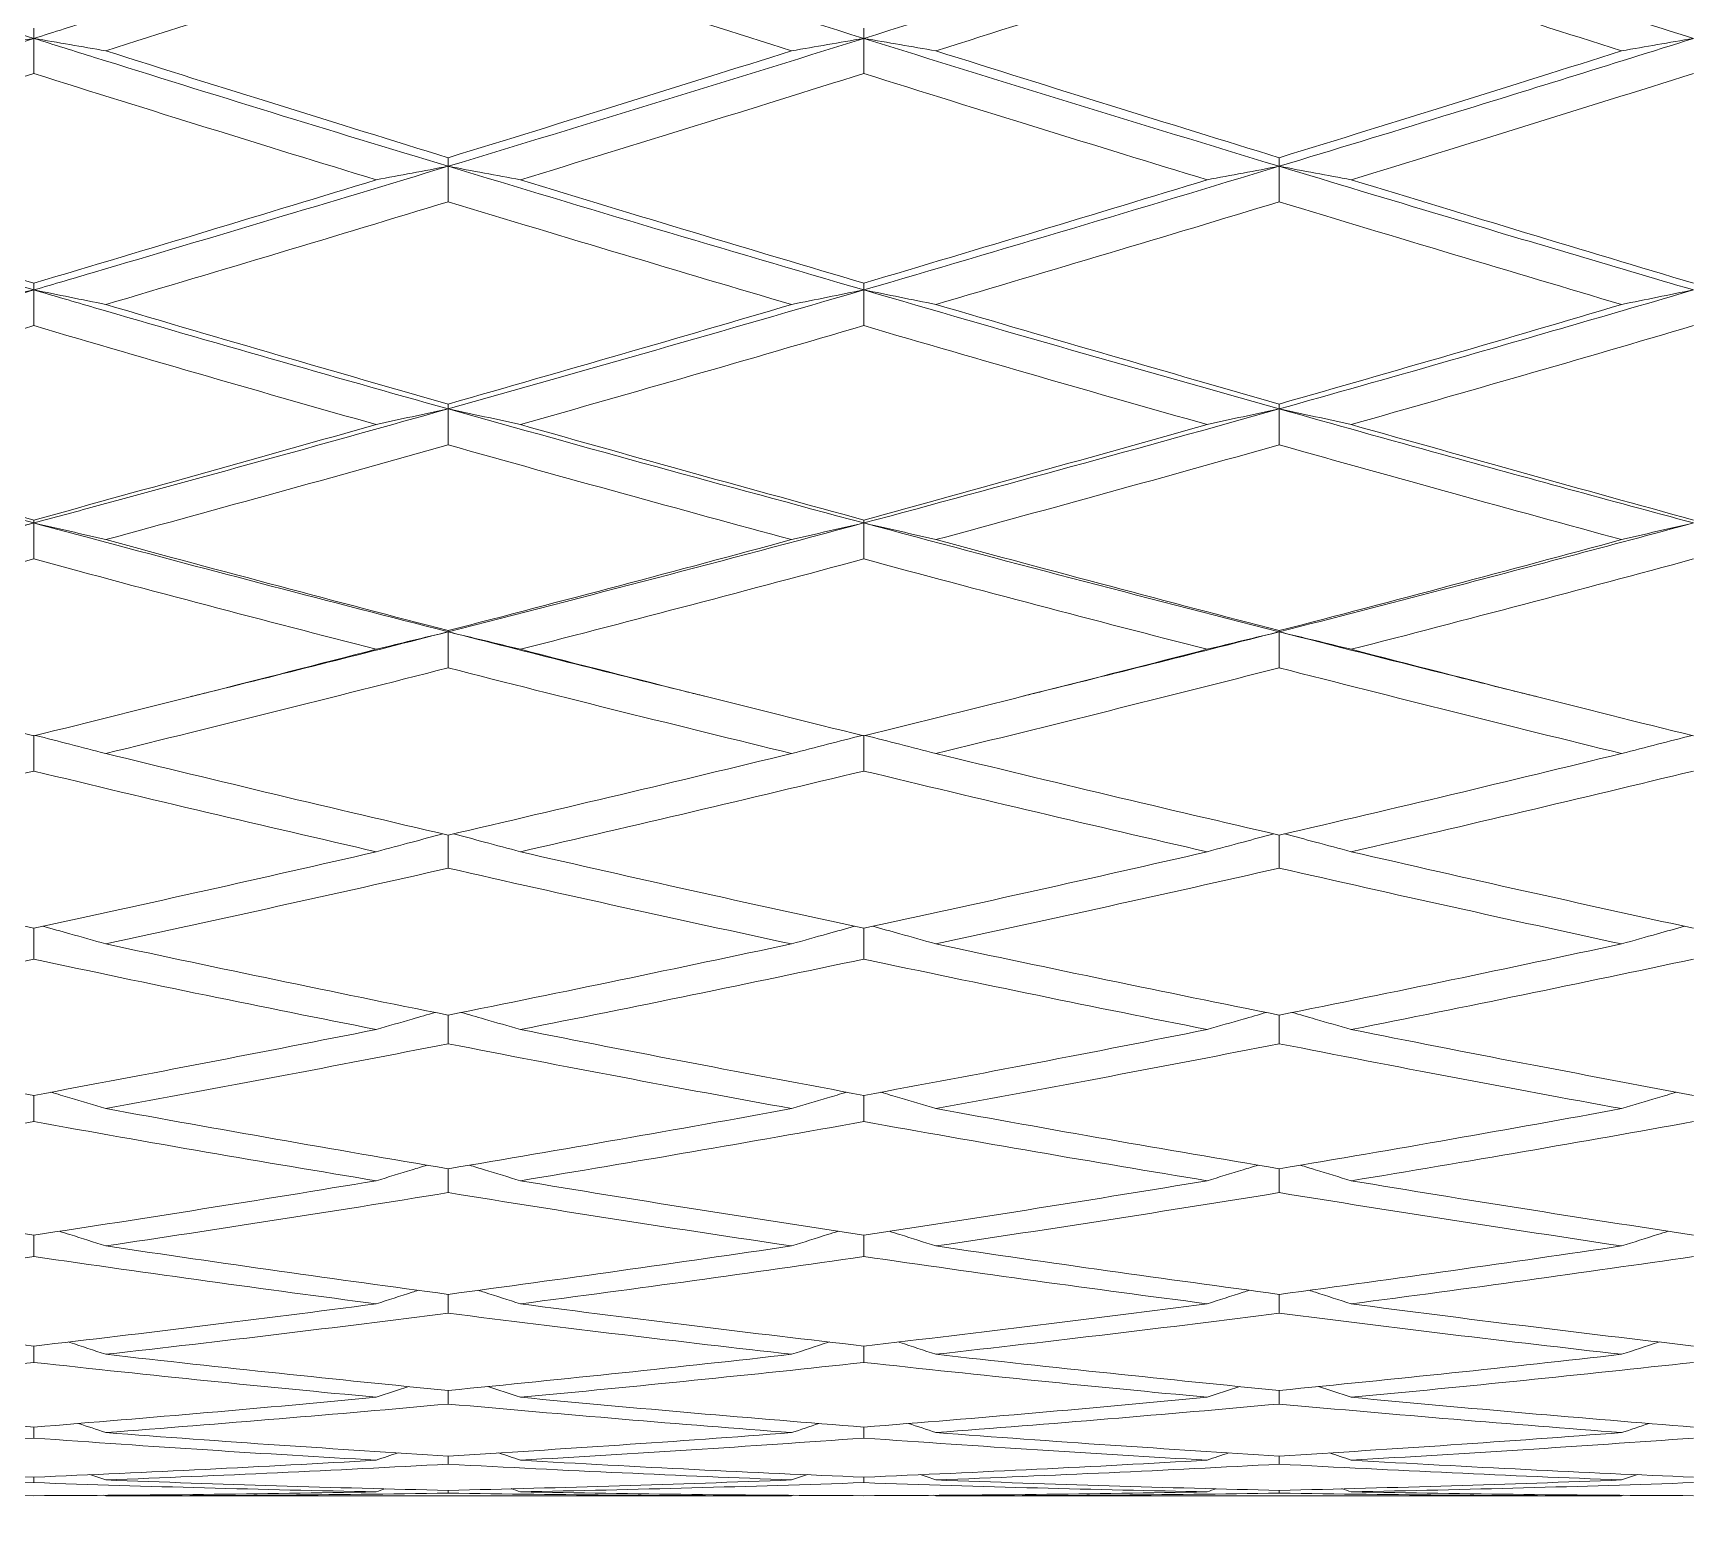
# Model space of a CAD drawing. Extents: x 6453 to 7582, y 0 to 827.
# Drawn here: x 6869.11 to 6879.16, y 199.63 to 208.62 of the extents above; entities that cross this region are included whole.
import ezdxf

# ---------------------------------------------------------------- set-up
doc = ezdxf.new("R2010")
doc.units = 0
doc.header["$LTSCALE"] = 30
doc.header["$MEASUREMENT"] = 0
doc.layers.add('1', color=7, linetype='CONTINUOUS')

msp = doc.modelspace()

# ---------------------------------------------------------------- linework, layer by layer
at = {"layer": '1', "color": 7, "linetype": 'Continuous', "lineweight": 18}
for p, q in [((6869.549, 199.763), (6873.703, 199.763)), ((6874.577, 199.763), (6878.73, 199.763))]:
    msp.add_line(p, q, dxfattribs=at)
at = {"layer": '1', "color": 7, "linetype": 'Continuous', "lineweight": 13}
for radius, start, end in [(31.791, 246.4272, 20.0973), (32.472, 246.4149, 19.5521), (32.37, 246.4272, 19.6171)]:
    msp.add_arc((6858.042, 188.915), radius, start, end, dxfattribs=at)
at = {"layer": '1', "color": 7, "linetype": 'Continuous', "lineweight": 18}
for points, degree in [([(6869.114, 208.588), (6868.279, 208.851), (6867.447, 209.117), (6866.618, 209.387)], 3), ([(6874.14, 208.588), (6873.3, 208.851), (6872.461, 209.117), (6871.623, 209.387)], 3), ([(6876.656, 209.387), (6875.818, 209.117), (6874.979, 208.851), (6874.14, 208.588)], 3), ([(6871.623, 209.177), (6871.267, 209.062), (6870.565, 208.836), (6869.884, 208.619), (6869.549, 208.513)], 3), ([(6873.703, 208.513), (6873.366, 208.619), (6872.682, 208.836), (6871.979, 209.062), (6871.623, 209.177)], 3), ([(6876.656, 209.177), (6876.32, 209.068), (6875.637, 208.849), (6874.934, 208.626), (6874.577, 208.513)], 3), ([(6878.73, 208.513), (6878.397, 208.619), (6877.718, 208.835), (6877.014, 209.061), (6876.656, 209.177)], 3), ([(6869.114, 208.588), (6868.279, 208.326), (6867.447, 208.068), (6866.618, 207.814)], 3), ([(6869.114, 208.588), (6869.041, 208.576), (6868.895, 208.551), (6868.751, 208.526), (6868.679, 208.513)], 3), ([(6869.114, 208.651), (6869.114, 208.641), (6869.114, 208.62), (6869.114, 208.599), (6869.114, 208.588)], 3), ([(6869.114, 208.376), (6869.114, 208.411), (6869.114, 208.482), (6869.114, 208.553), (6869.114, 208.588)], 3), ([(6869.114, 208.588), (6869.187, 208.576), (6869.332, 208.551), (6869.477, 208.526), (6869.549, 208.513)], 3), ([(6874.14, 208.588), (6873.3, 208.326), (6872.461, 208.068), (6871.623, 207.814)], 3), ([(6874.14, 208.588), (6874.066, 208.576), (6873.92, 208.551), (6873.775, 208.526), (6873.703, 208.513)], 3), ([(6874.14, 208.651), (6874.14, 208.641), (6874.14, 208.62), (6874.14, 208.599), (6874.14, 208.588)], 3), ([(6874.14, 208.376), (6874.14, 208.411), (6874.14, 208.482), (6874.14, 208.553), (6874.14, 208.588)], 3), ([(6876.656, 207.814), (6875.818, 208.068), (6874.979, 208.326), (6874.14, 208.588)], 3), ([(6874.14, 208.588), (6874.213, 208.576), (6874.359, 208.551), (6874.504, 208.526), (6874.577, 208.513)], 3), ([(6879.165, 208.588), (6879.092, 208.576), (6878.947, 208.551), (6878.802, 208.526), (6878.73, 208.513)], 3), ([(6869.549, 208.513), (6869.903, 208.401), (6870.603, 208.181), (6871.286, 207.97), (6871.623, 207.866)], 3), ([(6871.623, 207.866), (6871.979, 207.975), (6872.681, 208.193), (6873.365, 208.407), (6873.703, 208.513)], 3), ([(6874.577, 208.513), (6874.934, 208.4), (6875.639, 208.18), (6876.321, 207.969), (6876.656, 207.866)], 3), ([(6876.656, 207.866), (6877.013, 207.976), (6877.715, 208.193), (6878.396, 208.407), (6878.73, 208.513)], 3), ([(6869.114, 208.376), (6868.764, 208.266), (6868.071, 208.048), (6867.389, 207.836), (6867.051, 207.732)], 3), ([(6871.187, 207.732), (6870.85, 207.835), (6870.167, 208.046), (6869.468, 208.264), (6869.114, 208.376)], 3), ([(6874.14, 208.376), (6873.802, 208.27), (6873.118, 208.057), (6872.416, 207.841), (6872.06, 207.732)], 3), ([(6876.219, 207.732), (6875.884, 207.835), (6875.202, 208.044), (6874.497, 208.264), (6874.14, 208.376)], 3), ([(6879.165, 208.376), (6878.826, 208.269), (6878.141, 208.055), (6877.444, 207.84), (6877.092, 207.732)], 3), ([(6869.114, 207.065), (6868.279, 207.31), (6867.447, 207.56), (6866.618, 207.814)], 3), ([(6871.623, 207.814), (6871.55, 207.8), (6871.404, 207.773), (6871.259, 207.746), (6871.187, 207.732)], 3), ([(6871.623, 207.866), (6871.623, 207.857), (6871.623, 207.84), (6871.623, 207.822), (6871.623, 207.814)], 3), ([(6871.623, 207.599), (6871.623, 207.635), (6871.623, 207.706), (6871.623, 207.778), (6871.623, 207.814)], 3), ([(6874.14, 207.065), (6873.3, 207.31), (6872.461, 207.56), (6871.623, 207.814)], 3), ([(6871.623, 207.814), (6871.696, 207.8), (6871.842, 207.773), (6871.987, 207.746), (6872.06, 207.732)], 3), ([(6876.656, 207.814), (6875.818, 207.56), (6874.979, 207.31), (6874.14, 207.065)], 3), ([(6876.656, 207.814), (6876.583, 207.8), (6876.437, 207.773), (6876.292, 207.746), (6876.219, 207.732)], 3), ([(6876.656, 207.866), (6876.656, 207.857), (6876.656, 207.84), (6876.656, 207.822), (6876.656, 207.814)], 3), ([(6876.656, 207.599), (6876.656, 207.635), (6876.656, 207.706), (6876.656, 207.778), (6876.656, 207.814)], 3), ([(6876.656, 207.814), (6876.729, 207.8), (6876.875, 207.773), (6877.02, 207.746), (6877.092, 207.732)], 3), ([(6867.051, 207.732), (6867.402, 207.624), (6868.097, 207.411), (6868.777, 207.206), (6869.114, 207.106)], 3), ([(6869.114, 207.106), (6869.468, 207.212), (6870.167, 207.421), (6870.85, 207.629), (6871.187, 207.732)], 3), ([(6872.06, 207.732), (6872.416, 207.623), (6873.119, 207.41), (6873.803, 207.206), (6874.14, 207.106)], 3), ([(6874.14, 207.106), (6874.496, 207.212), (6875.199, 207.422), (6875.883, 207.629), (6876.219, 207.732)], 3), ([(6877.092, 207.732), (6877.451, 207.623), (6878.154, 207.409), (6878.833, 207.205), (6879.165, 207.106)], 3), ([(6871.623, 207.599), (6871.286, 207.497), (6870.603, 207.29), (6869.903, 207.082), (6869.549, 206.977)], 3), ([(6873.703, 206.977), (6873.366, 207.076), (6872.682, 207.279), (6871.98, 207.491), (6871.623, 207.599)], 3), ([(6876.656, 207.599), (6876.311, 207.494), (6875.62, 207.286), (6874.925, 207.08), (6874.577, 206.977)], 3), ([(6878.73, 206.977), (6878.397, 207.076), (6877.719, 207.278), (6877.014, 207.49), (6876.656, 207.599)], 3), ([(6869.114, 207.065), (6868.279, 206.82), (6867.447, 206.58), (6866.618, 206.345)], 3), ([(6869.114, 207.065), (6869.041, 207.051), (6868.895, 207.021), (6868.751, 206.992), (6868.679, 206.977)], 3), ([(6869.114, 207.106), (6869.114, 207.099), (6869.114, 207.086), (6869.114, 207.072), (6869.114, 207.065)], 3), ([(6869.114, 206.849), (6869.114, 206.885), (6869.114, 206.957), (6869.114, 207.029), (6869.114, 207.065)], 3), ([(6869.114, 207.065), (6869.187, 207.051), (6869.332, 207.021), (6869.477, 206.992), (6869.549, 206.977)], 3), ([(6874.14, 207.065), (6873.3, 206.82), (6872.461, 206.58), (6871.623, 206.345)], 3), ([(6874.14, 207.065), (6874.066, 207.051), (6873.92, 207.021), (6873.775, 206.992), (6873.703, 206.977)], 3), ([(6874.14, 207.106), (6874.14, 207.099), (6874.14, 207.086), (6874.14, 207.072), (6874.14, 207.065)], 3), ([(6874.14, 206.849), (6874.14, 206.885), (6874.14, 206.957), (6874.14, 207.029), (6874.14, 207.065)], 3), ([(6876.656, 206.345), (6875.818, 206.58), (6874.979, 206.82), (6874.14, 207.065)], 3), ([(6874.14, 207.065), (6874.213, 207.051), (6874.359, 207.021), (6874.504, 206.992), (6874.577, 206.977)], 3), ([(6878.73, 206.977), (6878.802, 206.992), (6878.947, 207.021), (6879.092, 207.051), (6879.165, 207.065)], 3), ([(6869.549, 206.977), (6869.903, 206.872), (6870.603, 206.667), (6871.286, 206.47), (6871.623, 206.374)], 3), ([(6871.623, 206.374), (6871.978, 206.476), (6872.68, 206.677), (6873.364, 206.877), (6873.703, 206.977)], 3), ([(6874.577, 206.977), (6874.935, 206.872), (6875.639, 206.666), (6876.321, 206.47), (6876.656, 206.374)], 3), ([(6876.656, 206.374), (6877.004, 206.474), (6877.698, 206.673), (6878.387, 206.875), (6878.73, 206.977)], 3), ([(6869.114, 206.849), (6868.777, 206.75), (6868.097, 206.551), (6867.402, 206.351), (6867.051, 206.25)], 3), ([(6871.187, 206.25), (6870.851, 206.345), (6870.169, 206.54), (6869.469, 206.744), (6869.114, 206.849)], 3), ([(6874.14, 206.849), (6873.791, 206.747), (6873.096, 206.545), (6872.404, 206.348), (6872.06, 206.25)], 3), ([(6876.219, 206.25), (6875.884, 206.345), (6875.202, 206.54), (6874.498, 206.744), (6874.14, 206.849)], 3), ([(6879.165, 206.849), (6878.822, 206.748), (6878.134, 206.547), (6877.44, 206.349), (6877.092, 206.25)], 3), ([(6871.623, 206.374), (6871.623, 206.369), (6871.623, 206.359), (6871.623, 206.349), (6871.623, 206.345)], 3), ([(6876.656, 206.345), (6876.656, 206.349), (6876.656, 206.359), (6876.656, 206.369), (6876.656, 206.374)], 3), ([(6869.114, 205.654), (6868.279, 205.879), (6867.447, 206.109), (6866.618, 206.345)], 3), ([(6871.623, 206.345), (6871.55, 206.329), (6871.404, 206.298), (6871.259, 206.266), (6871.187, 206.25)], 3), ([(6871.623, 206.127), (6871.623, 206.163), (6871.623, 206.236), (6871.623, 206.308), (6871.623, 206.345)], 3), ([(6874.14, 205.654), (6873.3, 205.879), (6872.461, 206.109), (6871.623, 206.345)], 3), ([(6871.623, 206.345), (6871.696, 206.329), (6871.842, 206.298), (6871.987, 206.266), (6872.06, 206.25)], 3), ([(6876.656, 206.345), (6875.818, 206.109), (6874.979, 205.879), (6874.14, 205.654)], 3), ([(6876.219, 206.25), (6876.292, 206.266), (6876.437, 206.298), (6876.583, 206.329), (6876.656, 206.345)], 3), ([(6876.656, 206.345), (6876.656, 206.308), (6876.656, 206.236), (6876.656, 206.163), (6876.656, 206.127)], 3), ([(6877.092, 206.25), (6877.02, 206.266), (6876.875, 206.298), (6876.729, 206.329), (6876.656, 206.345)], 3), ([(6867.051, 206.25), (6867.405, 206.149), (6868.104, 205.951), (6868.781, 205.764), (6869.114, 205.672)], 3), ([(6869.114, 205.672), (6869.468, 205.769), (6870.167, 205.963), (6870.85, 206.155), (6871.187, 206.25)], 3), ([(6872.06, 206.25), (6872.416, 206.149), (6873.12, 205.952), (6873.803, 205.764), (6874.14, 205.672)], 3), ([(6874.14, 205.672), (6874.492, 205.768), (6875.191, 205.961), (6875.878, 206.154), (6876.219, 206.25)], 3), ([(6877.092, 206.25), (6877.451, 206.149), (6878.155, 205.951), (6878.833, 205.763), (6879.165, 205.672)], 3), ([(6871.623, 206.127), (6871.279, 206.03), (6870.589, 205.838), (6869.896, 205.648), (6869.549, 205.553)], 3), ([(6873.703, 205.553), (6873.364, 205.645), (6872.68, 205.832), (6871.978, 206.027), (6871.623, 206.127)], 3), ([(6876.656, 206.127), (6876.316, 206.032), (6875.63, 205.84), (6874.93, 205.649), (6874.577, 205.553)], 3), ([(6878.73, 205.553), (6878.398, 205.644), (6877.719, 205.83), (6877.015, 206.026), (6876.656, 206.127)], 3), ([(6869.114, 205.672), (6869.114, 205.669), (6869.114, 205.663), (6869.114, 205.657), (6869.114, 205.654)], 3), ([(6874.14, 205.672), (6874.14, 205.669), (6874.14, 205.663), (6874.14, 205.657), (6874.14, 205.654)], 3), ([(6869.114, 205.654), (6868.279, 205.429), (6867.447, 205.209), (6866.618, 204.995)], 3), ([(6869.114, 205.654), (6869.041, 205.637), (6868.895, 205.604), (6868.751, 205.57), (6868.679, 205.553)], 3), ([(6869.114, 205.436), (6869.114, 205.472), (6869.114, 205.545), (6869.114, 205.618), (6869.114, 205.654)], 3), ([(6869.114, 205.654), (6869.187, 205.637), (6869.332, 205.604), (6869.477, 205.57), (6869.549, 205.553)], 3), ([(6874.14, 205.654), (6873.3, 205.429), (6872.461, 205.209), (6871.623, 204.995)], 3), ([(6874.14, 205.654), (6874.066, 205.637), (6873.92, 205.604), (6873.775, 205.57), (6873.703, 205.553)], 3), ([(6874.14, 205.436), (6874.14, 205.472), (6874.14, 205.545), (6874.14, 205.618), (6874.14, 205.654)], 3), ([(6876.656, 204.995), (6875.818, 205.209), (6874.979, 205.429), (6874.14, 205.654)], 3), ([(6874.14, 205.654), (6874.213, 205.637), (6874.359, 205.604), (6874.504, 205.57), (6874.577, 205.553)], 3), ([(6878.73, 205.553), (6878.802, 205.57), (6878.947, 205.604), (6879.092, 205.637), (6879.165, 205.654)], 3), ([(6869.549, 205.553), (6869.904, 205.457), (6870.605, 205.269), (6871.287, 205.089), (6871.623, 205.002)], 3), ([(6871.623, 205.002), (6871.968, 205.092), (6872.66, 205.273), (6873.354, 205.459), (6873.703, 205.553)], 3), ([(6874.577, 205.553), (6874.935, 205.457), (6875.64, 205.268), (6876.321, 205.089), (6876.656, 205.002)], 3), ([(6876.656, 205.002), (6877.006, 205.093), (6877.702, 205.276), (6878.389, 205.461), (6878.73, 205.553)], 3), ([(6869.114, 205.436), (6868.768, 205.342), (6868.077, 205.158), (6867.392, 204.978), (6867.051, 204.889)], 3), ([(6871.187, 204.889), (6870.85, 204.976), (6870.168, 205.153), (6869.468, 205.34), (6869.114, 205.436)], 3), ([(6874.14, 205.436), (6873.793, 205.343), (6873.099, 205.158), (6872.406, 204.978), (6872.06, 204.889)], 3), ([(6876.219, 204.889), (6875.88, 204.976), (6875.194, 205.155), (6874.493, 205.341), (6874.14, 205.436)], 3), ([(6879.165, 205.436), (6878.825, 205.344), (6878.139, 205.161), (6877.443, 204.979), (6877.092, 204.889)], 3), ([(6871.623, 204.995), (6871.139, 204.871), (6870.654, 204.749), (6870.171, 204.629)], 3), ([(6871.187, 204.889), (6871.259, 204.907), (6871.404, 204.942), (6871.55, 204.977), (6871.623, 204.995)], 3), ([(6871.623, 204.995), (6871.623, 204.996), (6871.623, 204.998), (6871.623, 205.001), (6871.623, 205.002)], 3), ([(6871.623, 204.995), (6871.623, 204.959), (6871.623, 204.886), (6871.623, 204.813), (6871.623, 204.777)], 3), ([(6873.068, 204.632), (6872.586, 204.751), (6872.105, 204.872), (6871.623, 204.995)], 3), ([(6872.06, 204.889), (6871.987, 204.907), (6871.842, 204.942), (6871.696, 204.977), (6871.623, 204.995)], 3), ([(6876.656, 204.995), (6876.175, 204.872), (6875.693, 204.751), (6875.211, 204.632)], 3), ([(6876.656, 204.995), (6876.583, 204.977), (6876.437, 204.942), (6876.292, 204.907), (6876.219, 204.889)], 3), ([(6876.656, 205.002), (6876.656, 205.001), (6876.656, 204.998), (6876.656, 204.996), (6876.656, 204.995)], 3), ([(6876.656, 204.777), (6876.656, 204.813), (6876.656, 204.886), (6876.656, 204.959), (6876.656, 204.995)], 3), ([(6876.656, 204.995), (6876.729, 204.977), (6876.875, 204.942), (6877.02, 204.907), (6877.092, 204.889)], 3), ([(6867.051, 204.889), (6867.388, 204.801), (6868.068, 204.626), (6868.763, 204.452), (6869.114, 204.365)], 3), ([(6869.114, 204.365), (6869.453, 204.449), (6870.138, 204.62), (6870.835, 204.798), (6871.187, 204.889)], 3), ([(6872.06, 204.889), (6872.414, 204.798), (6873.115, 204.619), (6873.801, 204.449), (6874.14, 204.365)], 3), ([(6874.14, 204.365), (6874.488, 204.451), (6875.184, 204.624), (6875.875, 204.8), (6876.219, 204.889)], 3), ([(6877.092, 204.889), (6877.451, 204.796), (6878.155, 204.617), (6878.833, 204.447), (6879.165, 204.365)], 3), ([(6871.623, 204.777), (6871.27, 204.687), (6870.571, 204.51), (6869.887, 204.341), (6869.549, 204.258)], 3), ([(6873.703, 204.258), (6873.364, 204.341), (6872.679, 204.509), (6871.978, 204.686), (6871.623, 204.777)], 3), ([(6876.656, 204.777), (6876.312, 204.689), (6875.621, 204.515), (6874.926, 204.343), (6874.577, 204.258)], 3), ([(6878.73, 204.258), (6878.391, 204.341), (6877.706, 204.511), (6877.008, 204.687), (6876.656, 204.777)], 3), ([(6870.064, 204.603), (6870.172, 204.629)], 1), ([(6873.067, 204.632), (6873.173, 204.606)], 1), ([(6875.106, 204.606), (6875.212, 204.632)], 1), ([(6878.107, 204.629), (6878.215, 204.603)], 1), ([(6869.114, 204.37), (6869.114, 204.333), (6869.114, 204.261), (6869.114, 204.189), (6869.114, 204.152)], 3), ([(6874.14, 204.37), (6874.14, 204.334), (6874.14, 204.261), (6874.14, 204.189), (6874.14, 204.152)], 3), ([(6869.549, 204.258), (6869.89, 204.175), (6870.577, 204.009), (6871.273, 203.845), (6871.623, 203.764)], 3), ([(6871.623, 203.764), (6871.971, 203.845), (6872.665, 204.008), (6873.357, 204.174), (6873.703, 204.258)], 3), ([(6874.577, 204.258), (6874.929, 204.173), (6875.627, 204.004), (6876.315, 203.843), (6876.656, 203.764)], 3), ([(6876.656, 203.764), (6877.007, 203.845), (6877.703, 204.009), (6878.39, 204.175), (6878.73, 204.258)], 3), ([(6869.114, 204.152), (6868.767, 204.068), (6868.076, 203.903), (6867.391, 203.742), (6867.051, 203.663)], 3), ([(6871.187, 203.663), (6870.85, 203.741), (6870.168, 203.899), (6869.468, 204.066), (6869.114, 204.152)], 3), ([(6874.14, 204.152), (6873.793, 204.069), (6873.1, 203.904), (6872.407, 203.743), (6872.06, 203.663)], 3), ([(6876.219, 203.663), (6875.88, 203.741), (6875.195, 203.9), (6874.494, 204.067), (6874.14, 204.152)], 3), ([(6879.165, 204.152), (6878.825, 204.07), (6878.14, 203.906), (6877.443, 203.744), (6877.092, 203.663)], 3), ([(6867.051, 203.663), (6867.387, 203.585), (6868.068, 203.43), (6868.763, 203.276), (6869.114, 203.2)], 3), ([(6869.114, 203.2), (6869.462, 203.275), (6870.155, 203.428), (6870.844, 203.584), (6871.187, 203.663)], 3), ([(6872.06, 203.663), (6872.404, 203.584), (6873.095, 203.428), (6873.791, 203.275), (6874.14, 203.2)], 3), ([(6874.14, 203.2), (6874.489, 203.275), (6875.185, 203.428), (6875.876, 203.584), (6876.219, 203.663)], 3), ([(6877.092, 203.663), (6877.443, 203.583), (6878.139, 203.425), (6878.825, 203.274), (6879.165, 203.2)], 3), ([(6871.623, 203.564), (6871.281, 203.486), (6870.593, 203.332), (6869.898, 203.181), (6869.549, 203.105)], 3), ([(6873.703, 203.105), (6873.364, 203.178), (6872.679, 203.326), (6871.978, 203.483), (6871.623, 203.564)], 3), ([(6876.656, 203.564), (6876.312, 203.486), (6875.622, 203.332), (6874.926, 203.18), (6874.577, 203.105)], 3), ([(6878.73, 203.105), (6878.392, 203.178), (6877.708, 203.327), (6877.009, 203.484), (6876.656, 203.564)], 3), ([(6869.549, 203.105), (6869.89, 203.032), (6870.576, 202.887), (6871.273, 202.744), (6871.623, 202.674)], 3), ([(6871.623, 202.674), (6871.972, 202.744), (6872.667, 202.886), (6873.358, 203.032), (6873.703, 203.105)], 3), ([(6874.577, 203.105), (6874.923, 203.031), (6875.616, 202.885), (6876.309, 202.744), (6876.656, 202.674)], 3), ([(6876.656, 202.674), (6877.005, 202.744), (6877.7, 202.886), (6878.388, 203.032), (6878.73, 203.105)], 3), ([(6869.114, 203.013), (6868.768, 202.939), (6868.078, 202.795), (6867.393, 202.655), (6867.051, 202.587)], 3), ([(6871.187, 202.587), (6870.845, 202.654), (6870.158, 202.793), (6869.463, 202.938), (6869.114, 203.013)], 3), ([(6874.14, 203.013), (6873.794, 202.94), (6873.101, 202.795), (6872.407, 202.655), (6872.06, 202.587)], 3), ([(6876.219, 202.587), (6875.881, 202.654), (6875.196, 202.792), (6874.494, 202.938), (6874.14, 203.013)], 3), ([(6879.165, 203.013), (6878.823, 202.94), (6878.136, 202.796), (6877.441, 202.656), (6877.092, 202.587)], 3), ([(6867.051, 202.587), (6867.387, 202.519), (6868.068, 202.385), (6868.763, 202.253), (6869.114, 202.188)], 3), ([(6869.114, 202.188), (6869.463, 202.253), (6870.157, 202.384), (6870.845, 202.519), (6871.187, 202.587)], 3), ([(6872.06, 202.587), (6872.404, 202.518), (6873.095, 202.384), (6873.79, 202.253), (6874.14, 202.188)], 3), ([(6874.14, 202.188), (6874.493, 202.253), (6875.194, 202.385), (6875.88, 202.519), (6876.219, 202.587)], 3), ([(6877.092, 202.587), (6877.44, 202.517), (6878.134, 202.382), (6878.822, 202.252), (6879.165, 202.188)], 3), ([(6871.623, 202.501), (6871.283, 202.434), (6870.596, 202.302), (6869.9, 202.172), (6869.549, 202.108)], 3), ([(6873.703, 202.108), (6873.36, 202.17), (6872.67, 202.298), (6871.973, 202.432), (6871.623, 202.501)], 3), ([(6876.656, 202.501), (6876.319, 202.434), (6875.635, 202.303), (6874.932, 202.173), (6874.577, 202.108)], 3), ([(6878.73, 202.108), (6878.393, 202.169), (6877.71, 202.296), (6877.01, 202.431), (6876.656, 202.501)], 3), ([(6869.549, 202.108), (6869.89, 202.046), (6870.576, 201.922), (6871.273, 201.803), (6871.623, 201.744)], 3), ([(6871.623, 201.744), (6871.967, 201.801), (6872.658, 201.92), (6873.354, 202.044), (6873.703, 202.108)], 3), ([(6874.577, 202.108), (6874.923, 202.045), (6875.616, 201.921), (6876.309, 201.802), (6876.656, 201.744)], 3), ([(6876.656, 201.744), (6877.006, 201.802), (6877.701, 201.922), (6878.389, 202.045), (6878.73, 202.108)], 3), ([(6869.114, 202.029), (6868.767, 201.967), (6868.077, 201.844), (6867.392, 201.728), (6867.051, 201.671)], 3), ([(6871.187, 201.671), (6870.846, 201.727), (6870.16, 201.843), (6869.464, 201.966), (6869.114, 202.029)], 3), ([(6874.14, 202.029), (6873.792, 201.967), (6873.098, 201.845), (6872.406, 201.728), (6872.06, 201.671)], 3), ([(6876.219, 201.671), (6875.874, 201.728), (6875.182, 201.845), (6874.488, 201.967), (6874.14, 202.029)], 3), ([(6879.165, 202.029), (6878.827, 201.968), (6878.143, 201.847), (6877.445, 201.729), (6877.092, 201.671)], 3), ([(6867.051, 201.671), (6867.402, 201.612), (6868.097, 201.499), (6868.777, 201.393), (6869.114, 201.342)], 3), ([(6869.114, 201.342), (6869.449, 201.392), (6870.129, 201.498), (6870.831, 201.612), (6871.187, 201.671)], 3), ([(6872.06, 201.671), (6872.404, 201.614), (6873.094, 201.502), (6873.79, 201.394), (6874.14, 201.342)], 3), ([(6874.14, 201.342), (6874.494, 201.395), (6875.194, 201.503), (6875.88, 201.615), (6876.219, 201.671)], 3), ([(6877.092, 201.671), (6877.44, 201.613), (6878.133, 201.501), (6878.822, 201.394), (6879.165, 201.342)], 3), ([(6871.623, 201.599), (6871.267, 201.541), (6870.564, 201.43), (6869.884, 201.326), (6869.549, 201.276)], 3), ([(6873.703, 201.276), (6873.36, 201.327), (6872.672, 201.431), (6871.974, 201.542), (6871.623, 201.599)], 3), ([(6876.656, 201.599), (6876.315, 201.544), (6875.627, 201.434), (6874.928, 201.328), (6874.577, 201.276)], 3), ([(6878.73, 201.276), (6878.385, 201.328), (6877.694, 201.433), (6877.002, 201.543), (6876.656, 201.599)], 3), ([(6869.549, 201.276), (6869.903, 201.224), (6870.603, 201.122), (6871.286, 201.028), (6871.623, 200.983)], 3), ([(6871.623, 200.983), (6871.967, 201.029), (6872.658, 201.124), (6873.354, 201.225), (6873.703, 201.276)], 3), ([(6874.577, 201.276), (6874.923, 201.225), (6875.615, 201.125), (6876.309, 201.03), (6876.656, 200.983)], 3), ([(6876.656, 200.983), (6877.014, 201.031), (6877.717, 201.128), (6878.397, 201.227), (6878.73, 201.276)], 3), ([(6869.114, 201.212), (6868.764, 201.161), (6868.07, 201.062), (6867.389, 200.97), (6867.051, 200.926)], 3), ([(6871.187, 200.926), (6870.85, 200.97), (6870.167, 201.061), (6869.468, 201.161), (6869.114, 201.212)], 3), ([(6874.14, 201.212), (6873.801, 201.163), (6873.117, 201.066), (6872.415, 200.972), (6872.06, 200.926)], 3), ([(6876.219, 200.926), (6875.874, 200.971), (6875.183, 201.063), (6874.488, 201.162), (6874.14, 201.212)], 3), ([(6879.165, 201.212), (6878.832, 201.164), (6878.153, 201.067), (6877.45, 200.972), (6877.092, 200.926)], 3), ([(6867.051, 200.926), (6867.402, 200.879), (6868.097, 200.79), (6868.777, 200.709), (6869.114, 200.67)], 3), ([(6869.114, 200.67), (6869.449, 200.709), (6870.129, 200.79), (6870.831, 200.879), (6871.187, 200.926)], 3), ([(6871.623, 200.869), (6871.285, 200.826), (6870.601, 200.741), (6869.902, 200.66), (6869.549, 200.62)], 3), ([(6873.703, 200.62), (6873.366, 200.658), (6872.682, 200.737), (6871.979, 200.824), (6871.623, 200.869)], 3), ([(6872.06, 200.926), (6872.416, 200.879), (6873.119, 200.79), (6873.803, 200.709), (6874.14, 200.67)], 3), ([(6874.14, 200.67), (6874.496, 200.711), (6875.2, 200.795), (6875.883, 200.882), (6876.219, 200.926)], 3), ([(6876.656, 200.869), (6876.32, 200.826), (6875.637, 200.742), (6874.933, 200.66), (6874.577, 200.62)], 3), ([(6878.73, 200.62), (6878.385, 200.659), (6877.694, 200.739), (6877.002, 200.825), (6876.656, 200.869)], 3), ([(6877.092, 200.926), (6877.439, 200.88), (6878.132, 200.792), (6878.822, 200.71), (6879.165, 200.67)], 3), ([(6869.114, 200.571), (6868.78, 200.535), (6868.102, 200.462), (6867.404, 200.393), (6867.051, 200.36)], 3), ([(6871.187, 200.36), (6870.851, 200.391), (6870.17, 200.458), (6869.469, 200.532), (6869.114, 200.571)], 3), ([(6869.549, 200.62), (6869.903, 200.58), (6870.603, 200.503), (6871.286, 200.434), (6871.623, 200.401)], 3), ([(6871.623, 200.401), (6871.979, 200.436), (6872.681, 200.507), (6873.365, 200.582), (6873.703, 200.62)], 3), ([(6874.14, 200.571), (6873.802, 200.534), (6873.118, 200.462), (6872.415, 200.393), (6872.06, 200.36)], 3), ([(6876.219, 200.36), (6875.884, 200.391), (6875.202, 200.458), (6874.497, 200.532), (6874.14, 200.571)], 3), ([(6874.577, 200.62), (6874.934, 200.58), (6875.639, 200.503), (6876.321, 200.434), (6876.656, 200.401)], 3), ([(6876.656, 200.401), (6877.007, 200.436), (6877.703, 200.506), (6878.39, 200.581), (6878.73, 200.62)], 3), ([(6879.165, 200.571), (6878.825, 200.534), (6878.14, 200.461), (6877.443, 200.393), (6877.092, 200.36)], 3), ([(6867.051, 200.36), (6867.405, 200.326), (6868.104, 200.262), (6868.781, 200.206), (6869.114, 200.179)], 3), ([(6869.114, 200.179), (6869.468, 200.208), (6870.167, 200.266), (6870.85, 200.328), (6871.187, 200.36)], 3), ([(6871.384, 200.426), (6871.318, 200.404), (6871.252, 200.382), (6871.187, 200.36)], 3), ([(6871.623, 200.319), (6871.623, 200.347), (6871.623, 200.374), (6871.623, 200.401)], 3), ([(6871.862, 200.426), (6871.928, 200.404), (6871.994, 200.382), (6872.06, 200.36)], 3), ([(6872.06, 200.36), (6872.416, 200.326), (6873.119, 200.262), (6873.803, 200.206), (6874.14, 200.179)], 3), ([(6874.14, 200.179), (6874.487, 200.207), (6875.182, 200.264), (6875.874, 200.327), (6876.219, 200.36)], 3), ([(6876.219, 200.36), (6876.285, 200.382), (6876.351, 200.404), (6876.417, 200.426)], 3), ([(6876.656, 200.401), (6876.656, 200.374), (6876.656, 200.347), (6876.656, 200.319)], 3), ([(6876.894, 200.426), (6876.96, 200.404), (6877.026, 200.382), (6877.092, 200.36)], 3), ([(6877.092, 200.36), (6877.451, 200.326), (6878.155, 200.262), (6878.833, 200.206), (6879.165, 200.179)], 3), ([(6871.623, 200.319), (6871.286, 200.288), (6870.603, 200.229), (6869.903, 200.173), (6869.549, 200.146)], 3), ([(6873.703, 200.146), (6873.365, 200.171), (6872.681, 200.226), (6871.979, 200.287), (6871.623, 200.319)], 3), ([(6876.656, 200.319), (6876.311, 200.288), (6875.62, 200.227), (6874.925, 200.172), (6874.577, 200.146)], 3), ([(6878.73, 200.146), (6878.398, 200.171), (6877.719, 200.225), (6877.015, 200.286), (6876.656, 200.319)], 3), ([(6869.114, 200.113), (6869.114, 200.135), (6869.114, 200.157), (6869.114, 200.179)], 3), ([(6869.383, 200.202), (6869.438, 200.183), (6869.494, 200.165), (6869.549, 200.146)], 3), ([(6869.549, 200.146), (6869.904, 200.119), (6870.606, 200.068), (6871.287, 200.025), (6871.623, 200.004)], 3), ([(6871.623, 200.004), (6871.968, 200.025), (6872.659, 200.069), (6873.354, 200.119), (6873.703, 200.146)], 3), ([(6873.868, 200.202), (6873.813, 200.183), (6873.758, 200.164), (6873.703, 200.146)], 3), ([(6874.14, 200.113), (6874.14, 200.135), (6874.14, 200.157), (6874.14, 200.179)], 3), ([(6874.41, 200.202), (6874.466, 200.183), (6874.521, 200.165), (6874.577, 200.146)], 3), ([(6874.577, 200.146), (6874.935, 200.119), (6875.639, 200.068), (6876.321, 200.025), (6876.656, 200.004)], 3), ([(6876.656, 200.004), (6877.004, 200.025), (6877.697, 200.07), (6878.387, 200.12), (6878.73, 200.146)], 3), ([(6878.73, 200.146), (6878.785, 200.164), (6878.84, 200.183), (6878.896, 200.202)], 3), ([(6869.114, 200.113), (6868.777, 200.089), (6868.097, 200.042), (6867.402, 199.999), (6867.051, 199.979)], 3), ([(6871.187, 199.979), (6870.851, 199.998), (6870.169, 200.039), (6869.469, 200.087), (6869.114, 200.113)], 3), ([(6874.14, 200.113), (6873.791, 200.088), (6873.096, 200.04), (6872.405, 199.998), (6872.06, 199.979)], 3), ([(6876.219, 199.979), (6875.881, 199.998), (6875.195, 200.04), (6874.494, 200.088), (6874.14, 200.113)], 3), ([(6879.165, 200.113), (6878.822, 200.088), (6878.134, 200.041), (6877.44, 199.999), (6877.092, 199.979)], 3), ([(6867.051, 199.979), (6867.392, 199.959), (6868.077, 199.922), (6868.767, 199.891), (6869.114, 199.876)], 3), ([(6869.114, 199.876), (6869.46, 199.891), (6870.152, 199.922), (6870.842, 199.959), (6871.187, 199.979)], 3), ([(6871.623, 199.955), (6871.279, 199.936), (6870.589, 199.902), (6869.896, 199.872), (6869.549, 199.859)], 3), ([(6871.319, 200.024), (6871.275, 200.009), (6871.231, 199.994), (6871.187, 199.979)], 3), ([(6871.623, 199.955), (6871.623, 199.971), (6871.623, 199.988), (6871.623, 200.004)], 3), ([(6873.703, 199.859), (6873.365, 199.872), (6872.681, 199.901), (6871.979, 199.935), (6871.623, 199.955)], 3), ([(6871.927, 200.024), (6871.972, 200.009), (6872.016, 199.994), (6872.06, 199.979)], 3), ([(6872.06, 199.979), (6872.415, 199.958), (6873.117, 199.921), (6873.802, 199.89), (6874.14, 199.876)], 3), ([(6874.14, 199.876), (6874.492, 199.891), (6875.191, 199.923), (6875.878, 199.959), (6876.219, 199.979)], 3), ([(6876.656, 199.955), (6876.316, 199.936), (6875.63, 199.902), (6874.93, 199.873), (6874.577, 199.859)], 3), ([(6876.351, 200.024), (6876.307, 200.009), (6876.263, 199.994), (6876.219, 199.979)], 3), ([(6876.656, 199.955), (6876.656, 199.971), (6876.656, 199.988), (6876.656, 200.004)], 3), ([(6878.73, 199.859), (6878.391, 199.872), (6877.706, 199.901), (6877.008, 199.936), (6876.656, 199.955)], 3), ([(6876.96, 200.024), (6877.004, 200.009), (6877.048, 199.994), (6877.092, 199.979)], 3), ([(6877.092, 199.979), (6877.451, 199.958), (6878.156, 199.921), (6878.833, 199.89), (6879.165, 199.876)], 3), ([(6869.114, 199.843), (6868.768, 199.831), (6868.078, 199.81), (6867.392, 199.794), (6867.051, 199.787)], 3), ([(6869.114, 199.843), (6869.114, 199.854), (6869.114, 199.865), (6869.114, 199.876)], 3), ([(6871.187, 199.787), (6870.839, 199.794), (6870.147, 199.81), (6869.457, 199.831), (6869.114, 199.843)], 3), ([(6869.453, 199.892), (6869.485, 199.881), (6869.517, 199.87), (6869.549, 199.859)], 3), ([(6869.549, 199.859), (6869.893, 199.846), (6870.582, 199.822), (6871.276, 199.804), (6871.623, 199.796)], 3), ([(6871.623, 199.796), (6871.968, 199.804), (6872.659, 199.822), (6873.354, 199.846), (6873.703, 199.859)], 3), ([(6874.14, 199.843), (6873.793, 199.831), (6873.099, 199.81), (6872.406, 199.794), (6872.06, 199.787)], 3), ([(6873.798, 199.892), (6873.766, 199.881), (6873.734, 199.87), (6873.703, 199.859)], 3), ([(6874.14, 199.843), (6874.14, 199.854), (6874.14, 199.865), (6874.14, 199.876)], 3), ([(6876.219, 199.787), (6875.881, 199.794), (6875.196, 199.809), (6874.494, 199.831), (6874.14, 199.843)], 3), ([(6874.481, 199.892), (6874.513, 199.881), (6874.545, 199.87), (6874.577, 199.859)], 3), ([(6874.577, 199.859), (6874.93, 199.846), (6875.629, 199.822), (6876.316, 199.804), (6876.656, 199.796)], 3), ([(6876.656, 199.796), (6877.006, 199.804), (6877.702, 199.823), (6878.389, 199.846), (6878.73, 199.859)], 3), ([(6879.165, 199.843), (6878.825, 199.831), (6878.139, 199.81), (6877.443, 199.794), (6877.092, 199.787)], 3), ([(6878.825, 199.892), (6878.793, 199.881), (6878.762, 199.87), (6878.73, 199.859)], 3), ([(6867.051, 199.787), (6867.402, 199.78), (6868.098, 199.77), (6868.778, 199.765), (6869.114, 199.764)], 3), ([(6869.114, 199.764), (6869.453, 199.765), (6870.137, 199.77), (6870.835, 199.781), (6871.187, 199.787)], 3), ([(6869.537, 199.767), (6869.541, 199.766), (6869.545, 199.765), (6869.549, 199.763)], 3), ([(6871.623, 199.78), (6871.27, 199.774), (6870.57, 199.766), (6869.887, 199.763), (6869.549, 199.763)], 3), ([(6871.242, 199.806), (6871.223, 199.8), (6871.205, 199.794), (6871.187, 199.787)], 3), ([(6871.623, 199.78), (6871.623, 199.785), (6871.623, 199.791), (6871.623, 199.796)], 3), ([(6873.703, 199.763), (6873.355, 199.763), (6872.66, 199.766), (6871.968, 199.774), (6871.623, 199.78)], 3), ([(6872.004, 199.807), (6872.023, 199.8), (6872.041, 199.794), (6872.06, 199.787)], 3), ([(6872.06, 199.787), (6872.405, 199.781), (6873.097, 199.77), (6873.792, 199.765), (6874.14, 199.764)], 3), ([(6873.713, 199.767), (6873.71, 199.766), (6873.706, 199.764), (6873.703, 199.763)], 3), ([(6874.14, 199.764), (6874.489, 199.765), (6875.184, 199.77), (6875.875, 199.781), (6876.219, 199.787)], 3), ([(6874.577, 199.763), (6874.573, 199.765), (6874.569, 199.766), (6874.565, 199.767)], 3), ([(6876.656, 199.78), (6876.312, 199.774), (6875.622, 199.766), (6874.926, 199.763), (6874.577, 199.763)], 3), ([(6876.274, 199.806), (6876.256, 199.8), (6876.238, 199.794), (6876.219, 199.787)], 3), ([(6876.656, 199.796), (6876.656, 199.791), (6876.656, 199.785), (6876.656, 199.78)], 3), ([(6878.73, 199.763), (6878.392, 199.763), (6877.708, 199.766), (6877.009, 199.774), (6876.656, 199.78)], 3), ([(6877.092, 199.787), (6877.074, 199.794), (6877.055, 199.8), (6877.036, 199.807)], 3), ([(6877.092, 199.787), (6877.444, 199.781), (6878.141, 199.77), (6878.826, 199.765), (6879.165, 199.764)], 3), ([(6878.741, 199.767), (6878.737, 199.766), (6878.734, 199.764), (6878.73, 199.763)], 3)]:
    msp.add_open_spline(points, degree=degree, dxfattribs=at)
for points, knots in [([(6871.623, 209.387), (6870.908, 209.156), (6870.071, 208.89), (6869.236, 208.627), (6869.114, 208.588)], [0, 0, 0, 0, 0.853118, 1, 1, 1, 1]), ([(6879.165, 208.588), (6878.66, 208.747), (6877.824, 209.012), (6876.987, 209.28), (6876.656, 209.387)], [0, 0, 0, 0, 0.605509, 1, 1, 1, 1]), ([(6871.623, 207.814), (6870.908, 208.03), (6870.071, 208.288), (6869.236, 208.55), (6869.114, 208.588)], [0, 0, 0, 0, 0.853118, 1, 1, 1, 1]), ([(6879.165, 208.588), (6878.66, 208.429), (6877.824, 208.17), (6876.987, 207.914), (6876.656, 207.814)], [0, 0, 0, 0, 0.605509, 1, 1, 1, 1]), ([(6871.623, 207.814), (6870.908, 207.597), (6870.071, 207.347), (6869.236, 207.101), (6869.114, 207.065)], [0, 0, 0, 0, 0.853118, 1, 1, 1, 1]), ([(6879.165, 207.065), (6878.66, 207.214), (6877.824, 207.461), (6876.987, 207.714), (6876.656, 207.814)], [0, 0, 0, 0, 0.605509, 1, 1, 1, 1]), ([(6871.623, 206.345), (6870.908, 206.545), (6870.071, 206.785), (6869.236, 207.029), (6869.114, 207.065)], [0, 0, 0, 0, 0.853118, 1, 1, 1, 1]), ([(6879.165, 207.065), (6878.66, 206.917), (6877.824, 206.675), (6876.987, 206.437), (6876.656, 206.345)], [0, 0, 0, 0, 0.605509, 1, 1, 1, 1]), ([(6871.623, 206.345), (6870.908, 206.144), (6870.071, 205.913), (6869.236, 205.687), (6869.114, 205.654)], [0, 0, 0, 0, 0.853118, 1, 1, 1, 1]), ([(6879.165, 205.654), (6878.66, 205.79), (6877.824, 206.018), (6876.987, 206.252), (6876.656, 206.345)], [0, 0, 0, 0, 0.605509, 1, 1, 1, 1]), ([(6871.623, 204.995), (6870.908, 205.178), (6870.071, 205.397), (6869.236, 205.621), (6869.114, 205.654)], [0, 0, 0, 0, 0.853118, 1, 1, 1, 1]), ([(6879.165, 205.654), (6878.66, 205.518), (6877.824, 205.296), (6876.987, 205.079), (6876.656, 204.995)], [0, 0, 0, 0, 0.605509, 1, 1, 1, 1]), ([(6878.108, 204.629), (6877.955, 204.667), (6877.471, 204.788), (6876.987, 204.911), (6876.656, 204.995)], [0, 0, 0, 0, 0.31773, 1, 1, 1, 1]), ([(6869.549, 204.258), (6869.477, 204.277), (6869.335, 204.313), (6869.193, 204.35), (6869.123, 204.367)], [0, 0, 0, 0, 0.510302, 1, 1, 1, 1]), ([(6873.703, 204.258), (6873.775, 204.277), (6873.917, 204.313), (6874.06, 204.35), (6874.131, 204.367)], [0, 0, 0, 0, 0.510472, 1, 1, 1, 1]), ([(6874.577, 204.258), (6874.504, 204.277), (6874.362, 204.313), (6874.219, 204.35), (6874.149, 204.367)], [0, 0, 0, 0, 0.510457, 1, 1, 1, 1]), ([(6879.157, 204.367), (6879.087, 204.35), (6878.944, 204.313), (6878.802, 204.277), (6878.73, 204.258)], [0, 0, 0, 0, 0.48969, 1, 1, 1, 1]), ([(6871.187, 203.663), (6871.259, 203.683), (6871.394, 203.719), (6871.529, 203.755), (6871.591, 203.771)], [0, 0, 0, 0, 0.539111, 1, 1, 1, 1]), ([(6871.623, 203.764), (6871.623, 203.733), (6871.623, 203.666), (6871.623, 203.6), (6871.623, 203.564)], [0, 0, 0, 0, 0.460244, 1, 1, 1, 1]), ([(6872.06, 203.663), (6871.987, 203.683), (6871.853, 203.719), (6871.718, 203.755), (6871.655, 203.771)], [0, 0, 0, 0, 0.539056, 1, 1, 1, 1]), ([(6876.219, 203.663), (6876.292, 203.683), (6876.426, 203.719), (6876.562, 203.755), (6876.624, 203.771)], [0, 0, 0, 0, 0.53912, 1, 1, 1, 1]), ([(6876.656, 203.764), (6876.656, 203.733), (6876.656, 203.666), (6876.656, 203.6), (6876.656, 203.564)], [0, 0, 0, 0, 0.460244, 1, 1, 1, 1]), ([(6877.092, 203.663), (6877.02, 203.683), (6876.886, 203.719), (6876.75, 203.755), (6876.688, 203.771)], [0, 0, 0, 0, 0.539047, 1, 1, 1, 1]), ([(6869.114, 203.2), (6869.114, 203.173), (6869.114, 203.111), (6869.114, 203.048), (6869.114, 203.013)], [0, 0, 0, 0, 0.427405, 1, 1, 1, 1]), ([(6869.549, 203.105), (6869.477, 203.126), (6869.35, 203.161), (6869.223, 203.197), (6869.168, 203.212)], [0, 0, 0, 0, 0.571429, 1, 1, 1, 1]), ([(6873.703, 203.105), (6873.775, 203.126), (6873.902, 203.161), (6874.03, 203.197), (6874.084, 203.212)], [0, 0, 0, 0, 0.571725, 1, 1, 1, 1]), ([(6874.14, 203.2), (6874.14, 203.173), (6874.14, 203.111), (6874.14, 203.048), (6874.14, 203.013)], [0, 0, 0, 0, 0.427189, 1, 1, 1, 1]), ([(6874.577, 203.105), (6874.504, 203.126), (6874.377, 203.161), (6874.249, 203.197), (6874.195, 203.212)], [0, 0, 0, 0, 0.571602, 1, 1, 1, 1]), ([(6878.73, 203.105), (6878.802, 203.126), (6878.929, 203.161), (6879.056, 203.197), (6879.111, 203.212)], [0, 0, 0, 0, 0.571551, 1, 1, 1, 1]), ([(6871.187, 202.587), (6871.259, 202.608), (6871.378, 202.642), (6871.498, 202.677), (6871.545, 202.69)], [0, 0, 0, 0, 0.60921, 1, 1, 1, 1]), ([(6871.623, 202.674), (6871.623, 202.651), (6871.623, 202.594), (6871.623, 202.536), (6871.623, 202.501)], [0, 0, 0, 0, 0.388693, 1, 1, 1, 1]), ([(6872.06, 202.587), (6871.987, 202.608), (6871.868, 202.642), (6871.749, 202.677), (6871.702, 202.69)], [0, 0, 0, 0, 0.609014, 1, 1, 1, 1]), ([(6876.219, 202.587), (6876.292, 202.608), (6876.411, 202.642), (6876.53, 202.676), (6876.577, 202.69)], [0, 0, 0, 0, 0.609223, 1, 1, 1, 1]), ([(6876.656, 202.674), (6876.656, 202.651), (6876.656, 202.594), (6876.656, 202.536), (6876.656, 202.501)], [0, 0, 0, 0, 0.388892, 1, 1, 1, 1]), ([(6877.092, 202.587), (6877.02, 202.608), (6876.901, 202.642), (6876.781, 202.677), (6876.734, 202.69)], [0, 0, 0, 0, 0.608989, 1, 1, 1, 1]), ([(6869.114, 202.188), (6869.114, 202.17), (6869.114, 202.117), (6869.114, 202.064), (6869.114, 202.029)], [0, 0, 0, 0, 0.344018, 1, 1, 1, 1]), ([(6869.549, 202.108), (6869.477, 202.13), (6869.366, 202.163), (6869.255, 202.196), (6869.216, 202.207)], [0, 0, 0, 0, 0.652715, 1, 1, 1, 1]), ([(6873.703, 202.108), (6873.775, 202.13), (6873.886, 202.163), (6873.998, 202.196), (6874.037, 202.207)], [0, 0, 0, 0, 0.652914, 1, 1, 1, 1]), ([(6874.14, 202.188), (6874.14, 202.17), (6874.14, 202.117), (6874.14, 202.064), (6874.14, 202.029)], [0, 0, 0, 0, 0.343739, 1, 1, 1, 1]), ([(6874.577, 202.108), (6874.504, 202.13), (6874.393, 202.163), (6874.281, 202.196), (6874.242, 202.207)], [0, 0, 0, 0, 0.652915, 1, 1, 1, 1]), ([(6878.73, 202.108), (6878.802, 202.13), (6878.913, 202.163), (6879.024, 202.196), (6879.063, 202.207)], [0, 0, 0, 0, 0.653047, 1, 1, 1, 1]), ([(6871.187, 201.671), (6871.259, 201.693), (6871.362, 201.725), (6871.465, 201.756), (6871.495, 201.766)], [0, 0, 0, 0, 0.705762, 1, 1, 1, 1]), ([(6871.623, 201.744), (6871.623, 201.73), (6871.623, 201.681), (6871.623, 201.633), (6871.623, 201.599)], [0, 0, 0, 0, 0.289536, 1, 1, 1, 1]), ([(6872.06, 201.671), (6871.987, 201.693), (6871.885, 201.725), (6871.781, 201.756), (6871.751, 201.766)], [0, 0, 0, 0, 0.705295, 1, 1, 1, 1]), ([(6876.219, 201.671), (6876.292, 201.693), (6876.395, 201.725), (6876.498, 201.756), (6876.528, 201.766)], [0, 0, 0, 0, 0.705282, 1, 1, 1, 1]), ([(6876.656, 201.744), (6876.656, 201.73), (6876.656, 201.681), (6876.656, 201.633), (6876.656, 201.599)], [0, 0, 0, 0, 0.289723, 1, 1, 1, 1]), ([(6877.092, 201.671), (6877.02, 201.693), (6876.917, 201.725), (6876.814, 201.756), (6876.783, 201.766)], [0, 0, 0, 0, 0.705235, 1, 1, 1, 1]), ([(6869.114, 201.342), (6869.114, 201.332), (6869.114, 201.289), (6869.114, 201.246), (6869.114, 201.212)], [0, 0, 0, 0, 0.223508, 1, 1, 1, 1]), ([(6869.267, 201.365), (6869.288, 201.359), (6869.383, 201.329), (6869.477, 201.299), (6869.549, 201.276)], [0, 0, 0, 0, 0.231083, 1, 1, 1, 1]), ([(6873.703, 201.276), (6873.775, 201.299), (6873.869, 201.329), (6873.964, 201.359), (6873.986, 201.365)], [0, 0, 0, 0, 0.770175, 1, 1, 1, 1]), ([(6874.14, 201.342), (6874.14, 201.332), (6874.14, 201.289), (6874.14, 201.246), (6874.14, 201.212)], [0, 0, 0, 0, 0.223171, 1, 1, 1, 1]), ([(6874.577, 201.276), (6874.504, 201.299), (6874.41, 201.329), (6874.315, 201.359), (6874.293, 201.365)], [0, 0, 0, 0, 0.769396, 1, 1, 1, 1]), ([(6878.73, 201.276), (6878.802, 201.299), (6878.896, 201.329), (6878.991, 201.359), (6879.012, 201.365)], [0, 0, 0, 0, 0.769917, 1, 1, 1, 1]), ([(6871.187, 200.926), (6871.259, 200.949), (6871.344, 200.977), (6871.43, 201.004), (6871.443, 201.008)], [0, 0, 0, 0, 0.850048, 1, 1, 1, 1]), ([(6871.623, 200.983), (6871.623, 200.978), (6871.623, 200.94), (6871.623, 200.902), (6871.623, 200.869)], [0, 0, 0, 0, 0.138884, 1, 1, 1, 1]), ([(6871.804, 201.008), (6871.816, 201.004), (6871.902, 200.977), (6871.987, 200.949), (6872.06, 200.926)], [0, 0, 0, 0, 0.150428, 1, 1, 1, 1]), ([(6876.219, 200.926), (6876.292, 200.949), (6876.377, 200.977), (6876.463, 201.004), (6876.475, 201.008)], [0, 0, 0, 0, 0.850093, 1, 1, 1, 1]), ([(6876.656, 200.983), (6876.656, 200.978), (6876.656, 200.94), (6876.656, 200.902), (6876.656, 200.869)], [0, 0, 0, 0, 0.139042, 1, 1, 1, 1]), ([(6877.092, 200.926), (6877.02, 200.949), (6876.935, 200.977), (6876.849, 201.004), (6876.836, 201.008)], [0, 0, 0, 0, 0.849912, 1, 1, 1, 1]), ([(6869.114, 200.571), (6869.114, 200.603), (6869.114, 200.636), (6869.114, 200.669), (6869.114, 200.67)], [0, 0, 0, 0, 0.971373, 1, 1, 1, 1]), ([(6869.322, 200.695), (6869.325, 200.694), (6869.401, 200.669), (6869.477, 200.644), (6869.549, 200.62)], [0, 0, 0, 0, 0.045547, 1, 1, 1, 1]), ([(6873.703, 200.62), (6873.775, 200.644), (6873.851, 200.669), (6873.927, 200.694), (6873.931, 200.695)], [0, 0, 0, 0, 0.955024, 1, 1, 1, 1]), ([(6874.14, 200.67), (6874.14, 200.669), (6874.14, 200.636), (6874.14, 200.603), (6874.14, 200.571)], [0, 0, 0, 0, 0.028128, 1, 1, 1, 1]), ([(6874.348, 200.695), (6874.352, 200.694), (6874.428, 200.669), (6874.504, 200.644), (6874.577, 200.62)], [0, 0, 0, 0, 0.045432, 1, 1, 1, 1]), ([(6878.73, 200.62), (6878.802, 200.644), (6878.878, 200.669), (6878.954, 200.694), (6878.958, 200.695)], [0, 0, 0, 0, 0.954738, 1, 1, 1, 1])]:
    msp.add_open_spline(points, degree=3, knots=knots, dxfattribs=at)

doc.saveas('drawing.dxf')
